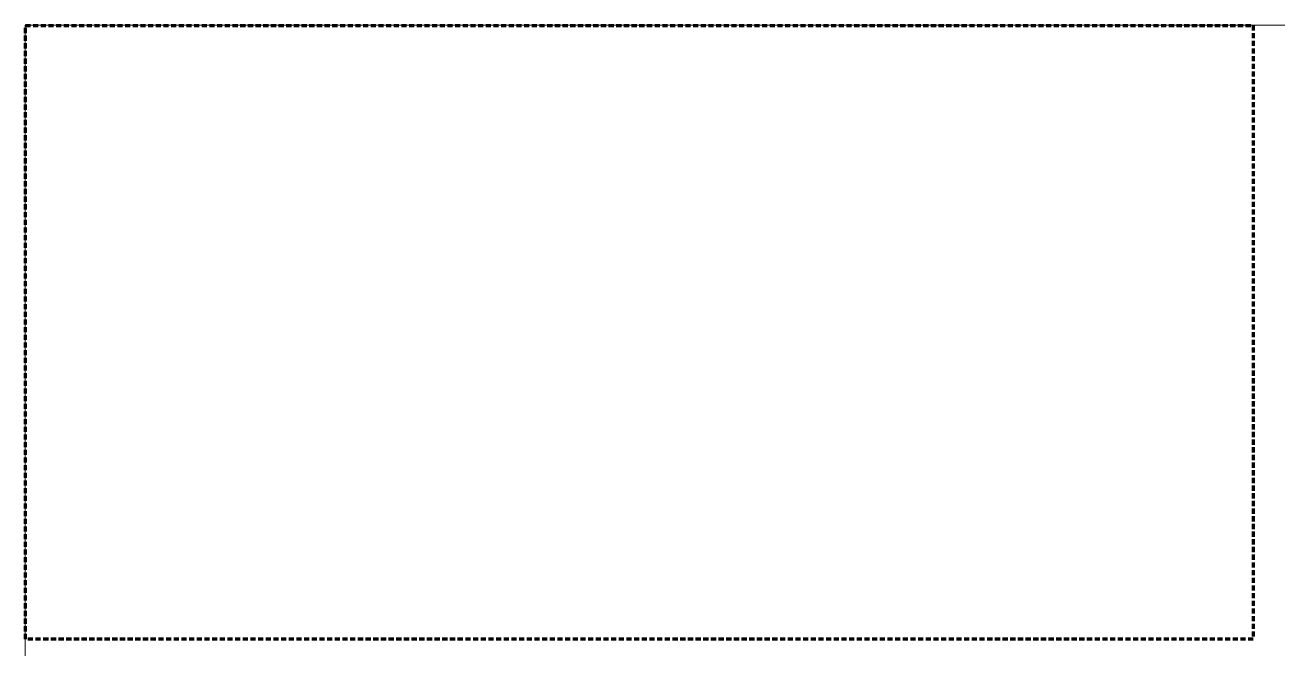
# Model space of a CAD drawing. Header units: inches. Extents: x 0 to 193, y 0 to 198.
# Drawn here: x 0 to 98, y 149.2 to 198 of the extents above; entities that cross this region are included whole.
import ezdxf

# ---------------------------------------------------------------- set-up
doc = ezdxf.new("R2010")
doc.units = ezdxf.units.IN
doc.header["$MEASUREMENT"] = 0
doc.linetypes.add('AI-Linetype-2', pattern=[0.6, 0.4, -0.2])
doc.layers.add('Layer 1', color=7, linetype='Continuous')

# ---------------------------------------------------------------- blocks, each defined once
blk = doc.blocks.new('block 2')
at = {"layer": 'Layer 1', "lineweight": 0}
blk.add_lwpolyline([(0.003, 197.98), (192.778, 197.98), (192.778, 0.008), (0.003, 0.008), (0.003, 197.98)], dxfattribs=at)
blk = doc.blocks.new('block 3')
at = {"layer": 'Layer 1', "lineweight": 0}
blk.add_lwpolyline([(0.003, 197.98), (192.778, 197.98), (192.778, 0.008), (0.003, 0.008), (0.003, 197.98)], dxfattribs=at)
at = {"layer": 'Layer 1', "color": 1, "linetype": 'AI-Linetype-2', "lineweight": 120}
blk.add_lwpolyline([(0.025, 197.955), (96.023, 197.955), (96.023, 149.957), (0.025, 149.957), (0.025, 197.955)], dxfattribs=at)
blk = doc.blocks.new('block 4')
at = {"layer": 'Layer 1', "lineweight": 0}
blk.add_lwpolyline([(0.003, 197.98), (192.778, 197.98), (192.778, 0.008), (0.003, 0.008), (0.003, 197.98)], dxfattribs=at)

msp = doc.modelspace()

# ---------------------------------------------------------------- block references
at = {"layer": 'Layer 1'}
for name in ['block 4', 'block 2', 'block 3']:
    msp.add_blockref(name, (0, 0), dxfattribs=at)

doc.saveas('drawing.dxf')
